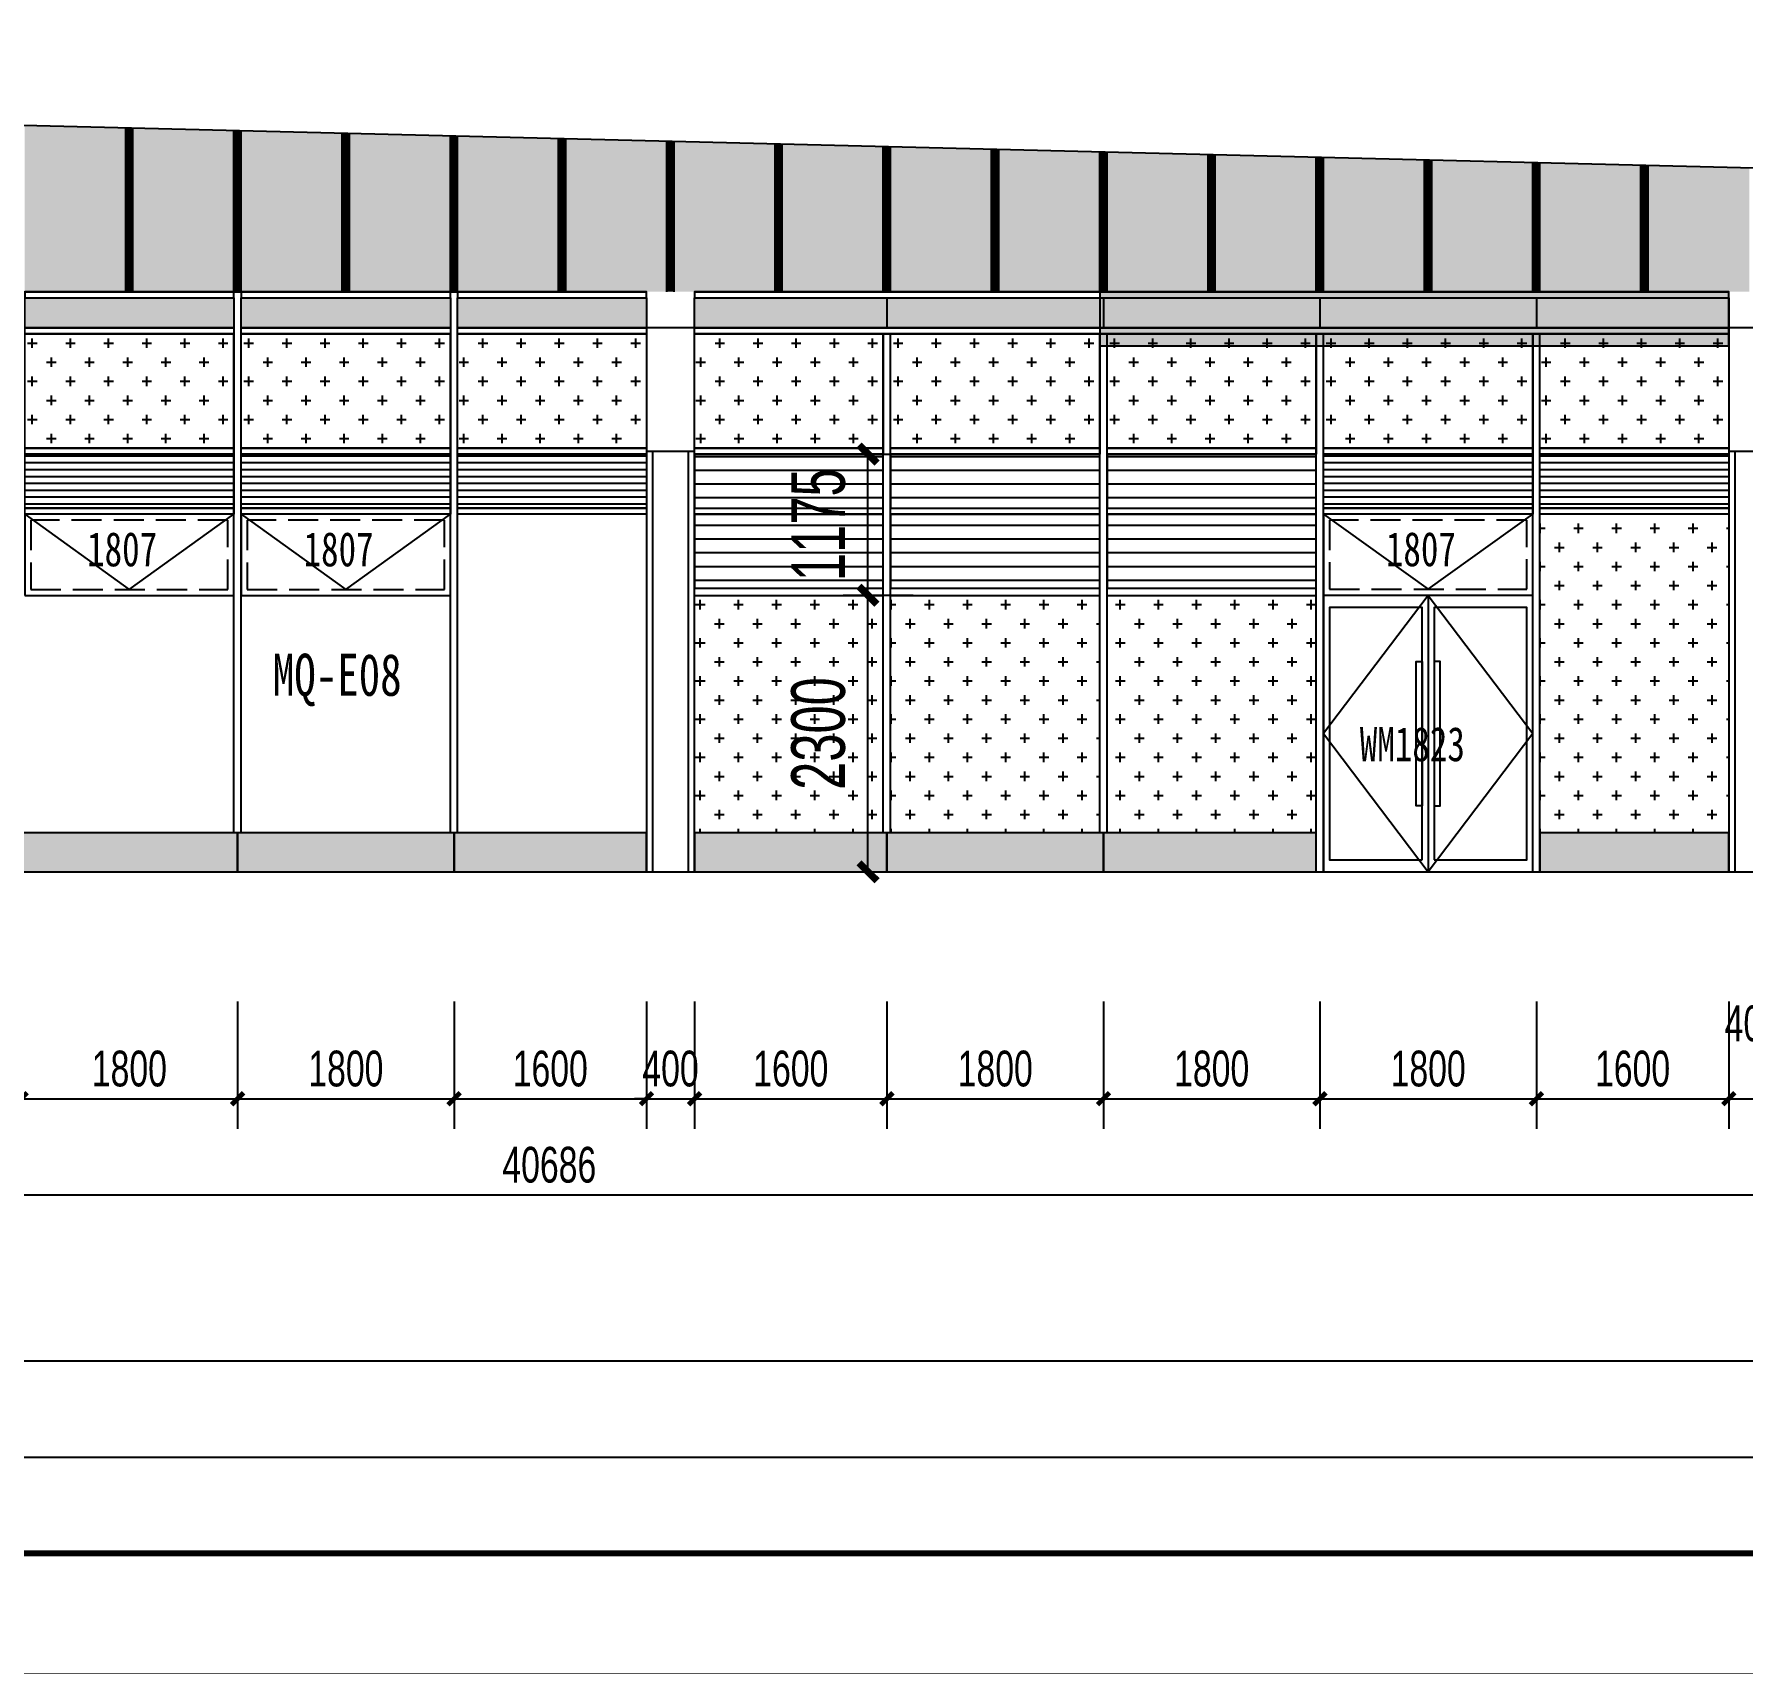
# Model space of a CAD drawing. Extents: x -483182 to 812890, y -390528 to -214858.
# Drawn here: x -247463 to -233254, y -353794 to -340154 of the extents above; entities that cross this region are included whole.
import ezdxf

# ---------------------------------------------------------------- set-up
doc = ezdxf.new("R2010")
doc.units = 0
doc.header["$LTSCALE"] = 1000
doc.header["$MEASUREMENT"] = 0
doc.linetypes.add('DASH', pattern=[0.35, 0.25, -0.1])
for name, color, linetype in [('01-标注_尺寸', 124, 'Continuous'), ('01-标注_符号', 200, 'Continuous'), ('05-填充_156', 156, 'Continuous'), ('05-填充_168', 168, 'Continuous'), ('05-填充_18', 18, 'Continuous'), ('A-0-图名图例', 2, 'Continuous'), ('A-C_幕墙龙骨', 133, 'Continuous'), ('A-C_窗', 140, 'Continuous'), ('A-C_门', 150, 'Continuous'), ('D-铝板', 181, 'Continuous'), ('外墙百叶', 162, 'Continuous')]:
    doc.layers.add(name, color=color, linetype=linetype)
doc.layers.add('04-不打印_辅助线', color=165, linetype='Continuous', plot=False)
doc.styles.add('_TCH_AXIS', font='STXIHEI_0.TTF', dxfattribs={"width": 0.75})
doc.styles.add('_TCH_DIM_T3', font='ros.shx', dxfattribs={"width": 0.705882, "bigfont": 'jd.shx'})
doc.styles.get("Standard").update_dxf_attribs({"font": 'STXIHEI_0.TTF', "width": 0.75})
doc.dimstyles.new('_TCH_ARCH&&100', dxfattribs={"dimtxt": 297.5, "dimasz": 100, "dimexe": 250, "dimexo": 300, "dimgap": 100, "dimtad": 1, "dimdec": 0, "dimzin": 0, "dimdsep": 46, "dimtxsty": '_TCH_DIM_T3', "dimblk": 'ARCHTICK', "dimcen": 0.09, "dimclrt": 7, "dimazin": 2, "dimtfac": 1, "dimtdec": 0, "dimtix": 1, "dimtmove": 2, "dimatfit": 3, "dimfxl": 0, "dimtolj": 1, "dimtzin": 0, "dimarcsym": 0})
doc.dimstyles.new('_TCH_ARCH&&150', dxfattribs={"dimtxt": 446.25, "dimasz": 150, "dimexe": 375, "dimexo": 450, "dimgap": 189.375, "dimtad": 1, "dimdec": 0, "dimzin": 0, "dimdsep": 46, "dimtxsty": '_TCH_DIM_T3', "dimblk": 'ARCHTICK', "dimcen": 0.09, "dimclrt": 7, "dimazin": 2, "dimtfac": 1, "dimtdec": 0, "dimtix": 1, "dimtmove": 2, "dimatfit": 3, "dimfxl": 0, "dimtolj": 1, "dimtzin": 0, "dimarcsym": 0})
pattern_1 = [(0, (-265776, 354870.37), (158.75, 158.75), [79.375, -238.125]), (90, (-265736.31, 354830.69), (-158.75, 158.75), [79.375, -238.125])]
pattern_2 = [(0, (-288349.68, 311729.43), (0, 114.3), [])]
pattern_3 = [(0, (-290149.68, 311729.43), (0, 114.3), [])]
pattern_4 = [(0, (-291779.68, 311729.43), (0, 114.3), [])]

# ---------------------------------------------------------------- blocks, each defined once
blk = doc.blocks.new('图框-A1+1-4')
for points, const_width in [([(0, 0), (1051, 0), (1051, 594), (0, 594)], 0.05), ([(976, 584), (25, 584), (25, 10), (976, 10)], 0.5)]:
    blk.add_lwpolyline(points, close=True, dxfattribs=dict(const_width=const_width))
blk = doc.blocks.new('jmhrsdhj')
for p, q in [((-200, 3500), (-200, 0)), ((-150, 3500), (-150, 0)), ((150, 0), (150, 3500)), ((200, 0), (200, 3500))]:
    blk.add_line(p, q)
blk.add_lwpolyline([(-200, 3500), (200, 3500), (200, 4525), (-200, 4525)], close=True)
blk = doc.blocks.new('A$C2E0A5E3B')
blk.add_lwpolyline([(-5, 0), (1735, 0), (1735, 675), (-5, 675)], close=True)
for points in [[(-5, 675), (865, 50)], [(865, 50), (1735, 675)]]:
    blk.add_lwpolyline(points)
at = {"linetype": 'DASH'}
blk.add_lwpolyline([(45, 50), (1685, 50), (1685, 625), (45, 625)], close=True, dxfattribs=at)
at = {"layer": '04-不打印_辅助线', "width": 0.75}
blk.add_text('1807', height=285.4, dxfattribs=at).set_placement((514, 242))
blk = doc.blocks.new('*U201')
at = {"layer": 'A-C_窗'}
blk.add_blockref('A$C2E0A5E3B', (-865, -337.5), dxfattribs=at)
blk = doc.blocks.new('*U202')
at = {"layer": 'A-C_窗', "color": 0, "linetype": 'ByBlock', "lineweight": -2, "transparency": 16777216}
for p in [(0, 0), (1800, 0), (3600, 0)]:
    blk.add_blockref('*U201', p, dxfattribs=at)
blk = doc.blocks.new('*U139')
at = {"layer": '05-填充_168'}
h = blk.add_hatch(color=256, dxfattribs=at)
h.dxf.hatch_style = 1
h.paths.add_polyline_path([(0, 300), (8600, 300), (8600, 50), (0, 50)])
for points in [[(0, 350), (8600, 350)], [(0, 300), (8600, 300)], [(0, 50), (8600, 50)], [(0, 0), (8600, 0)]]:
    blk.add_lwpolyline(points)
for points in [[(0, 300), (8600, 300), (8600, 350), (0, 350)], [(0, 300), (8600, 300), (8600, 50), (0, 50)], [(8600, 0), (0, 0), (0, 50), (8600, 50)]]:
    blk.add_lwpolyline(points, close=True)
blk = doc.blocks.new('*U197')
at = {"layer": 'A-C_窗'}
blk.add_line((0, 125), (0, -125), dxfattribs=at)
blk = doc.blocks.new('*U198')
at = {"layer": 'A-C_窗', "color": 0, "linetype": 'ByBlock', "lineweight": -2, "transparency": 16777216}
for p in [(0, 0), (1800, 0), (3600, 0), (5400, 0)]:
    blk.add_blockref('*U197', p, dxfattribs=at)
blk = doc.blocks.new('A$C58EF75E214')
at = {"layer": '05-填充_18'}
h = blk.add_hatch(color=256, dxfattribs=at)
h.dxf.hatch_style = 1
h.paths.add_polyline_path([(-930, -100), (4300, -100), (4300, 350), (-930, 350)])
blk.add_lwpolyline([(-930, -100), (4300, -100), (4300, 350), (-930, 350)], close=True)
blk = doc.blocks.new('*U142')
at = {"layer": '05-填充_168'}
h = blk.add_hatch(color=256, dxfattribs=at)
h.dxf.hatch_style = 1
h.paths.add_polyline_path([(0, 300), (1570, 300), (1570, 50), (0, 50)])
for points in [[(0, 350), (1570, 350)], [(0, 300), (1570, 300)], [(0, 50), (1570, 50)], [(0, 0), (1570, 0)]]:
    blk.add_lwpolyline(points)
for points in [[(0, 300), (1570, 300), (1570, 350), (0, 350)], [(0, 300), (1570, 300), (1570, 50), (0, 50)], [(1570, 0), (0, 0), (0, 50), (1570, 50)]]:
    blk.add_lwpolyline(points, close=True)
blk = doc.blocks.new('A$C5BC7050D')
for points in [[(-1735, 0), (5, 0), (5, 2300), (-1735, 2300)], [(-915, 100), (-915, 2200), (-1685, 2200), (-1685, 100)], [(-815, 100), (-45, 100), (-45, 2200), (-815, 2200)], [(-915, 550), (-965, 550), (-965, 1750), (-915, 1750)], [(-815, 550), (-765, 550), (-765, 1750), (-815, 1750)]]:
    blk.add_lwpolyline(points, close=True)
for points in [[(-865, 2300), (-1735, 1150), (-865, 0)], [(-865, 2300), (-865, 0)], [(-865, 2300), (5, 1150), (-865, 0)]]:
    blk.add_lwpolyline(points)
at = {"layer": '04-不打印_辅助线', "style": '_TCH_AXIS', "width": 0.75}
blk.add_text('WM1823', height=285.4, dxfattribs=at).set_placement((-1433, 920))
blk = doc.blocks.new('*U375')
at = {"layer": '05-填充_168'}
h = blk.add_hatch(color=256, dxfattribs=at)
h.dxf.hatch_style = 1
h.paths.add_polyline_path([(0, 300), (1740, 300), (1740, 50), (0, 50)])
for points in [[(0, 350), (1740, 350)], [(0, 300), (1740, 300)], [(0, 50), (1740, 50)], [(0, 0), (1740, 0)]]:
    blk.add_lwpolyline(points)
for points in [[(0, 300), (1740, 300), (1740, 350), (0, 350)], [(0, 300), (1740, 300), (1740, 50), (0, 50)], [(1740, 0), (0, 0), (0, 50), (1740, 50)]]:
    blk.add_lwpolyline(points, close=True)
blk = doc.blocks.new('*U196')
at = {"layer": 'A-C_窗'}
blk.add_blockref('A$C2E0A5E3B', (-865, -337.5), dxfattribs=at)
blk = doc.blocks.new('jdrestrea')
at = {"layer": '05-填充_156'}
h = blk.add_hatch(dxfattribs=at)
h.set_pattern_fill('CROSS', color=136, scale=100)
h.set_pattern_definition([(0, (-265776, 354870.43), (158.75, 158.75), [79.375, -238.125]), (90, (-265736.31, 354830.74), (-158.75, 158.75), [79.375, -238.125])])
h.paths.add_polyline_path([(1520, 6263), (680, 6283), (680, 4525), (1520, 4525)])
h.paths.add_polyline_path([(620, 6285), (0, 6300), (0, 4525), (620, 4525)])
h.paths.add_polyline_path([(2420, 6241), (1580, 6261), (1580, 4525), (2420, 4525)])
h.paths.add_polyline_path([(3320, 6218), (2480, 6239), (2480, 4525), (3150, 4525), (3320, 4525)])
h.paths.add_polyline_path([(4220, 6196), (3380, 6217), (3380, 4525), (3550, 4525), (4220, 4525)])
h.paths.add_polyline_path([(5120, 6174), (4280, 6195), (4280, 4525), (5120, 4525)])
h.paths.add_polyline_path([(6020, 6152), (5180, 6173), (5180, 4525), (6020, 4525)])
h.paths.add_polyline_path([(6920, 6130), (6080, 6151), (6080, 4525), (6920, 4525)])
h.paths.add_polyline_path([(7820, 6108), (6980, 6128), (6980, 4525), (7820, 4525)])
h.paths.add_polyline_path([(8720, 6086), (7880, 6106), (7880, 4525), (8720, 4525)])
h.paths.add_polyline_path([(9620, 6064), (8780, 6084), (8780, 4525), (9620, 4525)])
h.paths.add_polyline_path([(10520, 6041), (9680, 6062), (9680, 4525), (10520, 4525)])
h.paths.add_polyline_path([(11420, 6019), (10580, 6040), (10580, 4525), (11420, 4525)])
h.paths.add_polyline_path([(12320, 5997), (11480, 6018), (11480, 4525), (12150, 4525), (12320, 4525)])
h.paths.add_polyline_path([(13220, 5975), (12380, 5996), (12380, 4525), (12550, 4525), (13220, 4525)])
h.paths.add_polyline_path([(14120, 5953), (13280, 5974), (13280, 4525), (14120, 4525)])
h.paths.add_polyline_path([(15020, 5931), (14180, 5951), (14180, 4525), (15020, 4525)])
h.paths.add_polyline_path([(15920, 5909), (15080, 5929), (15080, 4525), (15920, 4525)])
h.paths.add_polyline_path([(16820, 5887), (15980, 5907), (15980, 4525), (16820, 4525)])
h.paths.add_polyline_path([(17720, 5864), (16880, 5885), (16880, 4525), (17720, 4525)])
h.paths.add_polyline_path([(18620, 5842), (17780, 5863), (17780, 4525), (18620, 4525)])
h.paths.add_polyline_path([(19520, 5820), (18680, 5841), (18680, 4525), (19520, 4525)])
h.paths.add_polyline_path([(20420, 5798), (19580, 5819), (19580, 4525), (20420, 4525)])
h.paths.add_polyline_path([(21320, 5776), (20480, 5797), (20480, 4525), (21150, 4525), (21320, 4525)])
h.paths.add_polyline_path([(22220, 5754), (21380, 5775), (21380, 4525), (21550, 4525), (22220, 4525)])
h.paths.add_polyline_path([(23120, 5732), (22280, 5752), (22280, 4525), (23120, 4525)])
h.paths.add_polyline_path([(24020, 5710), (23180, 5730), (23180, 4525), (24020, 4525)])
h.paths.add_polyline_path([(24920, 5688), (24080, 5708), (24080, 4525), (24920, 4525)])
h.paths.add_polyline_path([(25820, 5665), (24980, 5686), (24980, 4525), (25820, 4525)])
h.paths.add_polyline_path([(26720, 5643), (25880, 5664), (25880, 4525), (26720, 4525)])
h.paths.add_polyline_path([(27620, 5621), (26780, 5642), (26780, 4525), (27620, 4525)])
h.paths.add_polyline_path([(28520, 5599), (27680, 5620), (27680, 4525), (28520, 4525)])
h.paths.add_polyline_path([(29420, 5577), (28580, 5598), (28580, 4525), (29420, 4525)])
h.paths.add_polyline_path([(30320, 5555), (29480, 5575), (29480, 4525), (30150, 4525), (30320, 4525)])
h.paths.add_polyline_path([(31070, 5536), (30380, 5553), (30380, 4525), (30550, 4525), (31070, 4525)])
h.paths.add_polyline_path([(31820, 5518), (31130, 5535), (31130, 4525), (31820, 4525)])
h.paths.add_polyline_path([(32570, 5499), (31880, 5516), (31880, 4525), (32570, 4525)])
h.paths.add_polyline_path([(33320, 5481), (32630, 5498), (32630, 4525), (33320, 4525)])
h.paths.add_polyline_path([(34070, 5463), (33380, 5480), (33380, 4525), (34070, 4525)])
h.paths.add_polyline_path([(34820, 5444), (34130, 5461), (34130, 4525), (34820, 4525)])
h.paths.add_polyline_path([(35570, 5426), (34880, 5443), (34880, 4525), (35570, 4525)])
h.paths.add_polyline_path([(36320, 5407), (35630, 5424), (35630, 4525), (36320, 4525)])
h.paths.add_polyline_path([(37070, 5389), (36380, 5406), (36380, 4525), (37070, 4525)])
h.paths.add_polyline_path([(37820, 5370), (37130, 5387), (37130, 4525), (37820, 4525)])
h.paths.add_polyline_path([(38570, 5352), (37880, 5369), (37880, 4525), (38570, 4525)])
h.paths.add_polyline_path([(39320, 5334), (38630, 5351), (38630, 4525), (39320, 4525)])
h.paths.add_polyline_path([(40070, 5315), (39380, 5332), (39380, 4525), (40070, 4525)])
h = blk.add_hatch(dxfattribs=at)
h.set_pattern_fill('CROSS', color=136, scale=100)
h.set_pattern_definition([(0, (-15267, 315929.37), (158.75, 158.75), [79.375, -238.125]), (90, (-15227.32, 315889.69), (-158.75, 158.75), [79.375, -238.125])])
h.paths.add_polyline_path([(15980, 4175), (17720, 4175), (17720, 3225), (15980, 3225)])
h = blk.add_hatch(dxfattribs=at)
h.set_pattern_fill('CROSS', color=136, scale=100)
h.set_pattern_definition([(0, (-13467, 315929.37), (158.75, 158.75), [79.375, -238.125]), (90, (-13427.32, 315889.69), (-158.75, 158.75), [79.375, -238.125])])
h.paths.add_polyline_path([(17780, 4175), (19520, 4175), (19520, 3225), (17780, 3225)])
h = blk.add_hatch(dxfattribs=at)
h.set_pattern_fill('CROSS', color=136, scale=100)
h.set_pattern_definition([(0, (-11837, 315929.37), (158.75, 158.75), [79.375, -238.125]), (90, (-11797.32, 315889.69), (-158.75, 158.75), [79.375, -238.125])])
h.paths.add_polyline_path([(19580, 4175), (21150, 4175), (21150, 3225), (19580, 3225)])
h = blk.add_hatch(dxfattribs=at)
h.set_pattern_fill('CROSS', color=136, scale=100)
h.set_pattern_definition([(0, (-9867, 315929.37), (158.75, 158.75), [79.375, -238.125]), (90, (-9827.32, 315889.69), (-158.75, 158.75), [79.375, -238.125])])
h.paths.add_polyline_path([(21550, 4175), (23120, 4175), (23120, 3225), (21550, 3225)])
h = blk.add_hatch(dxfattribs=at)
h.set_pattern_fill('CROSS', color=136, scale=100)
h.set_pattern_definition([(0, (-8067, 315929.37), (158.75, 158.75), [79.375, -238.125]), (90, (-8027.32, 315889.69), (-158.75, 158.75), [79.375, -238.125])])
h.paths.add_polyline_path([(23180, 4175), (24920, 4175), (24920, 3225), (23180, 3225)])
h = blk.add_hatch(dxfattribs=at)
h.set_pattern_fill('CROSS', color=136, scale=100)
h.set_pattern_definition([(0, (-6267, 315929.37), (158.75, 158.75), [79.375, -238.125]), (90, (-6227.32, 315889.69), (-158.75, 158.75), [79.375, -238.125])])
h.paths.add_polyline_path([(24980, 4175), (26720, 4175), (26720, 3225), (24980, 3225)])
h = blk.add_hatch(dxfattribs=at)
h.set_pattern_fill('CROSS', color=136, scale=100)
h.set_pattern_definition([(0, (-4467, 315929.37), (158.75, 158.75), [79.375, -238.125]), (90, (-4427.32, 315889.69), (-158.75, 158.75), [79.375, -238.125])])
h.paths.add_polyline_path([(26780, 4175), (28520, 4175), (28520, 3225), (26780, 3225)])
h = blk.add_hatch(dxfattribs=at)
h.set_pattern_fill('CROSS', color=136, scale=100)
h.set_pattern_definition([(0, (-2837, 315929.37), (158.75, 158.75), [79.375, -238.125]), (90, (-2797.32, 315889.69), (-158.75, 158.75), [79.375, -238.125])])
h.paths.add_polyline_path([(28580, 4175), (30150, 4175), (30150, 3225), (28580, 3225)])
h = blk.add_hatch(dxfattribs=at)
h.set_pattern_fill('LINE', color=256, scale=60)
h.set_pattern_definition([(0, (17236, 2724.944), (0, 57.15), [])])
h.paths.add_polyline_path([(15980, 3175), (17720, 3175), (17720, 2725), (15980, 2725)])
h = blk.add_hatch(dxfattribs=at)
h.set_pattern_fill('LINE', color=256, scale=60)
h.set_pattern_definition([(0, (19036, 2724.944), (0, 57.15), [])])
h.paths.add_polyline_path([(17780, 3175), (19520, 3175), (19520, 2725), (17780, 2725)])
h = blk.add_hatch(dxfattribs=at)
h.set_pattern_fill('LINE', color=256, scale=60)
h.set_pattern_definition([(0, (20666, 2724.944), (0, 57.15), [])])
h.paths.add_polyline_path([(19580, 3175), (21150, 3175), (21150, 2725), (19580, 2725)])
h = blk.add_hatch(dxfattribs=at)
h.set_pattern_fill('LINE', color=256, scale=60)
h.set_pattern_definition([(0, (28036, 2724.944), (0, 57.15), [])])
h.paths.add_polyline_path([(26780, 3175), (28520, 3175), (28520, 2725), (26780, 2725)])
h = blk.add_hatch(dxfattribs=at)
h.set_pattern_fill('LINE', color=256, scale=60)
h.set_pattern_definition([(0, (29666, 2724.944), (0, 57.15), [])])
h.paths.add_polyline_path([(28580, 3175), (30150, 3175), (30150, 2725), (28580, 2725)])
h = blk.add_hatch(dxfattribs=at)
h.set_pattern_fill('CROSS', color=136, scale=100)
h.set_pattern_definition(pattern_1)
h.paths.add_polyline_path([(28580, 2675), (30150, 2675), (30150, 25), (28580, 25)])
h = blk.add_hatch(dxfattribs=at)
h.set_pattern_fill('CROSS', color=136, scale=100)
h.set_pattern_definition(pattern_1)
h.paths.add_polyline_path([(24980, 2000), (26720, 2000), (26720, 25), (24980, 25)])
h.paths.add_polyline_path([(23180, 2000), (24920, 2000), (24920, 25), (23180, 25)])
h.paths.add_polyline_path([(21550, 2000), (23120, 2000), (23120, 25), (21550, 25)])
at = {"layer": '05-填充_168'}
h = blk.add_hatch(color=256, dxfattribs=at)
h.dxf.hatch_style = 1
h.paths.add_polyline_path([(0, -300), (1550, -300), (1550, 25), (0, 25)])
h.paths.add_polyline_path([(1550, -300), (3150, -300), (3150, 25), (1550, 25)])
h.paths.add_polyline_path([(3550, -300), (5150, -300), (5150, 25), (3550, 25)])
h.paths.add_polyline_path([(5150, -300), (6920, -300), (6920, 25), (5150, 25)])
h.paths.add_polyline_path([(8780, -300), (10550, -300), (10550, 25), (8780, 25)])
h.paths.add_polyline_path([(10550, -300), (12150, -300), (12150, 25), (10550, 25)])
h.paths.add_polyline_path([(12550, -300), (14150, -300), (14150, 25), (12550, 25)])
h.paths.add_polyline_path([(14150, -300), (15950, -300), (15950, 25), (14150, 25)])
h.paths.add_polyline_path([(15950, -300), (17750, -300), (17750, 25), (15950, 25)])
h.paths.add_polyline_path([(17750, -300), (19550, -300), (19550, 25), (17750, 25)])
h.paths.add_polyline_path([(19550, -300), (21150, -300), (21150, 25), (19550, 25)])
h.paths.add_polyline_path([(21550, -300), (23150, -300), (23150, 25), (21550, 25)])
h.paths.add_polyline_path([(23150, -300), (24950, -300), (24950, 25), (23150, 25)])
h.paths.add_polyline_path([(24950, -300), (26720, -300), (26720, 25), (24950, 25)])
h.paths.add_polyline_path([(28580, -300), (30150, -300), (30150, 25), (28580, 25)])
h.paths.add_polyline_path([(30550, -300), (31070, -300), (31070, 25), (30550, 25)])
h.paths.add_polyline_path([(34130, -300), (34850, -300), (34850, 25), (34130, 25)])
h.paths.add_polyline_path([(34850, -300), (35570, -300), (35570, 25), (34850, 25)])
h.paths.add_polyline_path([(38630, -300), (39350, -300), (39350, 25), (38630, 25)])
h.paths.add_polyline_path([(39350, -300), (40100, -300), (40100, 25), (39350, 25)])
h.paths.add_polyline_path([(40100, -300), (40686, -300), (40686, 25), (40100, 25)])
at = {"layer": '外墙百叶'}
h = blk.add_hatch(dxfattribs=at)
h.set_pattern_fill('LINE', color=256, scale=120)
h.set_pattern_definition(pattern_4)
h.paths.add_polyline_path([(21550, 2725), (23120, 2725), (23120, 3175), (21550, 3175)])
h = blk.add_hatch(dxfattribs=at)
h.set_pattern_fill('LINE', color=256, scale=120)
h.set_pattern_definition(pattern_3)
h.paths.add_polyline_path([(23180, 2725), (24920, 2725), (24920, 3175), (23180, 3175)])
h = blk.add_hatch(dxfattribs=at)
h.set_pattern_fill('LINE', color=256, scale=120)
h.set_pattern_definition(pattern_2)
h.paths.add_polyline_path([(24980, 2725), (26720, 2725), (26720, 3175), (24980, 3175)])
h = blk.add_hatch(dxfattribs=at)
h.set_pattern_fill('LINE', color=256, scale=120)
h.set_pattern_definition(pattern_4)
h.paths.add_polyline_path([(21550, 2060), (23120, 2060), (23120, 2675), (21550, 2675)])
h = blk.add_hatch(dxfattribs=at)
h.set_pattern_fill('LINE', color=256, scale=120)
h.set_pattern_definition(pattern_3)
h.paths.add_polyline_path([(23180, 2060), (24920, 2060), (24920, 2675), (23180, 2675)])
h = blk.add_hatch(dxfattribs=at)
h.set_pattern_fill('LINE', color=256, scale=120)
h.set_pattern_definition(pattern_2)
h.paths.add_polyline_path([(24980, 2060), (26720, 2060), (26720, 2675), (24980, 2675)])
for points in [[(15980, 4175), (17720, 4175), (17720, 3225), (15980, 3225)], [(17780, 4175), (19520, 4175), (19520, 3225), (17780, 3225)], [(19580, 4175), (21150, 4175), (21150, 3225), (19580, 3225)], [(21550, 4175), (23120, 4175), (23120, 3225), (21550, 3225)], [(23180, 4175), (24920, 4175), (24920, 3225), (23180, 3225)], [(24980, 4175), (26720, 4175), (26720, 3225), (24980, 3225)], [(26780, 4175), (28520, 4175), (28520, 3225), (26780, 3225)], [(28580, 4175), (30150, 4175), (30150, 3225), (28580, 3225)], [(17720, 3175), (15980, 3175), (15980, 3225), (17720, 3225)], [(15980, 3175), (17720, 3175), (17720, 2725), (15980, 2725)], [(19520, 3175), (17780, 3175), (17780, 3225), (19520, 3225)], [(17780, 3175), (19520, 3175), (19520, 2725), (17780, 2725)], [(21150, 3175), (19580, 3175), (19580, 3225), (21150, 3225)], [(19580, 3175), (21150, 3175), (21150, 2725), (19580, 2725)], [(23120, 3175), (21550, 3175), (21550, 3225), (23120, 3225)], [(24920, 3175), (23180, 3175), (23180, 3225), (24920, 3225)], [(26720, 3175), (24980, 3175), (24980, 3225), (26720, 3225)], [(28520, 3175), (26780, 3175), (26780, 3225), (28520, 3225)], [(26780, 3175), (28520, 3175), (28520, 2725), (26780, 2725)], [(30150, 3175), (28580, 3175), (28580, 3225), (30150, 3225)], [(28580, 3175), (30150, 3175), (30150, 2725), (28580, 2725)], [(17720, 2675), (15980, 2675), (15980, 2725), (17720, 2725)], [(19520, 2675), (17780, 2675), (17780, 2725), (19520, 2725)], [(21150, 2675), (19580, 2675), (19580, 2725), (21150, 2725)], [(28520, 2675), (26780, 2675), (26780, 2725), (28520, 2725)], [(30150, 2675), (28580, 2675), (28580, 2725), (30150, 2725)]]:
    blk.add_lwpolyline(points, close=True)
for points in [[(15980, 3225), (17720, 3225)], [(15980, 3175), (17720, 3175)], [(17780, 3225), (19520, 3225)], [(17780, 3175), (19520, 3175)], [(19580, 3225), (21150, 3225)], [(19580, 3175), (21150, 3175)], [(21550, 3225), (23120, 3225)], [(21550, 3175), (23120, 3175)], [(23180, 3225), (24920, 3225)], [(23180, 3175), (24920, 3175)], [(24980, 3225), (26720, 3225)], [(24980, 3175), (26720, 3175)], [(26780, 3225), (28520, 3225)], [(26780, 3175), (28520, 3175)], [(28580, 3225), (30150, 3225)], [(28580, 3175), (30150, 3175)]]:
    blk.add_lwpolyline(points)
at = {"layer": '05-填充_18', "const_width": 60}
for points in [[(16850, 4525), (16850, 5886)], [(17750, 4525), (17750, 5864)], [(18650, 4525), (18650, 5842)], [(19550, 4525), (19550, 5819)], [(20450, 4525), (20450, 5797)], [(21350, 4525), (21350, 5775)], [(22250, 4525), (22250, 5753)], [(23150, 4525), (23150, 5731)], [(24050, 4525), (24050, 5709)], [(24950, 4525), (24950, 5687)], [(25850, 4525), (25850, 5665)], [(26750, 4525), (26750, 5643)], [(27650, 4525), (27650, 5620)], [(28550, 4525), (28550, 5598)], [(29450, 4525), (29450, 5576)]]:
    blk.add_lwpolyline(points, dxfattribs=at)
at = {"layer": 'A-C_幕墙龙骨'}
for points in [[(16820, 4525), (16820, 5887)], [(16880, 4525), (16880, 5885)], [(17720, 4525), (17720, 5864)], [(17780, 4525), (17780, 5863)], [(18620, 4525), (18620, 5842)], [(18680, 4525), (18680, 5841)], [(19520, 4525), (19520, 5820)], [(19580, 4525), (19580, 5819)], [(20420, 4525), (20420, 5798)], [(20480, 4525), (20480, 5797)], [(21320, 4525), (21320, 5776)], [(21380, 4525), (21380, 5775)], [(22220, 4525), (22220, 5754)], [(22280, 4525), (22280, 5752)], [(23120, 4525), (23120, 5732)], [(23180, 4525), (23180, 5730)], [(24020, 4525), (24020, 5710)], [(24080, 4525), (24080, 5708)], [(24920, 4525), (24920, 5688)], [(24980, 4525), (24980, 5686)], [(25820, 4525), (25820, 5665)], [(25880, 4525), (25880, 5664)], [(26720, 4525), (26720, 5643)], [(26780, 4525), (26780, 5642)], [(27620, 4525), (27620, 5621)], [(27680, 4525), (27680, 5620)], [(28520, 4525), (28520, 5599)], [(28580, 4525), (28580, 5598)], [(29420, 4525), (29420, 5577)], [(29480, 4525), (29480, 5575)]]:
    blk.add_lwpolyline(points, dxfattribs=at)
at = {"layer": 'A-C_窗'}
for p, q in [((40686, 5300), (0, 6300)), ((12550, 4525), (21150, 4525)), ((17720, 25), (17720, 4175)), ((17780, 25), (17780, 4175)), ((19520, 25), (19520, 4175)), ((19580, 25), (19580, 4175)), ((23120, 25), (23120, 4175)), ((23180, 25), (23180, 4175)), ((24920, 25), (24920, 4175)), ((24980, 25), (24980, 4175)), ((26720, -300), (26720, 4175)), ((26780, -300), (26780, 4175)), ((28520, -300), (28520, 4175)), ((28580, -300), (28580, 4175)), ((21550, 2725), (23120, 2725)), ((23180, 2725), (24920, 2725)), ((24980, 2725), (26720, 2725)), ((21550, 2675), (23120, 2675)), ((23180, 2675), (24920, 2675)), ((24980, 2675), (26720, 2675)), ((21550, 2060), (23120, 2060)), ((21550, 2000), (23120, 2000)), ((23180, 2060), (24920, 2060)), ((23180, 2000), (24920, 2000)), ((24980, 2060), (26720, 2060)), ((24980, 2000), (26720, 2000)), ((0, -300), (40686, -300))]:
    blk.add_line(p, q, dxfattribs=at)
for points in [[(15950, -300), (17750, -300), (17750, 25), (15950, 25)], [(17750, -300), (19550, -300), (19550, 25), (17750, 25)], [(19550, -300), (21150, -300), (21150, 25), (19550, 25)], [(21550, -300), (23150, -300), (23150, 25), (21550, 25)], [(23150, -300), (24950, -300), (24950, 25), (23150, 25)], [(24950, -300), (26720, -300), (26720, 25), (24950, 25)], [(28580, -300), (30150, -300), (30150, 25), (28580, 25)]]:
    blk.add_lwpolyline(points, close=True, dxfattribs=at)
at = {"layer": '外墙百叶'}
for points in [[(21550, 2725), (23120, 2725), (23120, 3175), (21550, 3175)], [(23180, 2725), (24920, 2725), (24920, 3175), (23180, 3175)], [(24980, 2725), (26720, 2725), (26720, 3175), (24980, 3175)], [(21550, 2060), (23120, 2060), (23120, 2675), (21550, 2675)], [(23180, 2060), (24920, 2060), (24920, 2675), (23180, 2675)], [(24980, 2060), (26720, 2060), (26720, 2675), (24980, 2675)]]:
    blk.add_lwpolyline(points, close=True, dxfattribs=at)
at = {"layer": 'A-C_窗'}
for name, p in [('*U375', (15980, 4175)), ('*U375', (17780, 4175)), ('*U142', (19580, 4175)), ('*U139', (21550, 4175)), ('*U198', (23150, 4350)), ('*U202', (15050, 2337))]:
    blk.add_blockref(name, p, dxfattribs=at)
at = {"layer": 'A-C_窗', "color": 0, "linetype": 'ByBlock', "lineweight": -2, "transparency": 16777216}
blk.add_blockref('*U196', (27650, 2338), dxfattribs=at)
at = {"layer": 'A-C_门'}
blk.add_blockref('A$C5BC7050D', (28515, -300), dxfattribs=at)
at = {"layer": 'D-铝板'}
for name, p in [('A$C58EF75E214', (25850, 4175)), ('jmhrsdhj', (21350, -300)), ('jmhrsdhj', (30350, -300))]:
    blk.add_blockref(name, p, dxfattribs=at)
blk = doc.blocks.new('_ArchTick')
at = {"color": 0, "linetype": 'ByBlock', "const_width": 0.4}
blk.add_lwpolyline([(-0.5, -0.5), (0.5, 0.5)], dxfattribs=at)
blk = doc.blocks.new('*D1477')
at = {"layer": '01-标注_尺寸', "color": 0, "lineweight": -2, "transparency": 16777216}
for p, q in [((-233371, -348202), (-233371, -349260)), ((-232971, -348202), (-232971, -349260)), ((-233371, -349010), (-232971, -349010))]:
    blk.add_line(p, q, dxfattribs=at)
at = {"layer": 'Defpoints', "color": 0, "transparency": 16777216}
for p in [(-233371, -347902), (-232971, -347902), (-232971, -349010)]:
    blk.add_point(p, dxfattribs=at)
at = {"layer": '01-标注_尺寸', "color": 0, "lineweight": -2, "transparency": 16777216, "xscale": 100, "yscale": 100, "zscale": 100, "rotation": 180}
blk.add_blockref('_ArchTick', (-233371, -349010), dxfattribs=at)
at = {"layer": '01-标注_尺寸', "color": 0, "lineweight": -2, "transparency": 16777216, "xscale": 100, "yscale": 100, "zscale": 100}
blk.add_blockref('_ArchTick', (-232971, -349010), dxfattribs=at)
at = {"layer": '01-标注_尺寸', "color": 7, "transparency": 16777216, "insert": (-233171, -348385), "char_height": 297.5, "attachment_point": 5, "style": '_TCH_DIM_T3'}
blk.add_mtext('\\A1;400', dxfattribs=at)
blk = doc.blocks.new('*D1478')
at = {"layer": '01-标注_尺寸', "color": 0, "lineweight": -2, "transparency": 16777216}
for p, q in [((-234971, -348202), (-234971, -349260)), ((-233371, -348202), (-233371, -349260)), ((-234971, -349010), (-233371, -349010))]:
    blk.add_line(p, q, dxfattribs=at)
at = {"layer": 'Defpoints', "color": 0, "transparency": 16777216}
for p in [(-234971, -347902), (-233371, -347902), (-233371, -349010)]:
    blk.add_point(p, dxfattribs=at)
at = {"layer": '01-标注_尺寸', "color": 0, "lineweight": -2, "transparency": 16777216, "xscale": 100, "yscale": 100, "zscale": 100, "rotation": 180}
blk.add_blockref('_ArchTick', (-234971, -349010), dxfattribs=at)
at = {"layer": '01-标注_尺寸', "color": 0, "lineweight": -2, "transparency": 16777216, "xscale": 100, "yscale": 100, "zscale": 100}
blk.add_blockref('_ArchTick', (-233371, -349010), dxfattribs=at)
at = {"layer": '01-标注_尺寸', "color": 7, "transparency": 16777216, "insert": (-234171, -348761), "char_height": 297.5, "attachment_point": 5, "style": '_TCH_DIM_T3'}
blk.add_mtext('\\A1;1600', dxfattribs=at)
blk = doc.blocks.new('*D1479')
at = {"layer": '01-标注_尺寸', "color": 0, "lineweight": -2, "transparency": 16777216}
for p, q in [((-236771, -348202), (-236771, -349260)), ((-234971, -348202), (-234971, -349260)), ((-236771, -349010), (-234971, -349010))]:
    blk.add_line(p, q, dxfattribs=at)
at = {"layer": 'Defpoints', "color": 0, "transparency": 16777216}
for p in [(-236771, -347902), (-234971, -347902), (-234971, -349010)]:
    blk.add_point(p, dxfattribs=at)
at = {"layer": '01-标注_尺寸', "color": 0, "lineweight": -2, "transparency": 16777216, "xscale": 100, "yscale": 100, "zscale": 100, "rotation": 180}
blk.add_blockref('_ArchTick', (-236771, -349010), dxfattribs=at)
at = {"layer": '01-标注_尺寸', "color": 0, "lineweight": -2, "transparency": 16777216, "xscale": 100, "yscale": 100, "zscale": 100}
blk.add_blockref('_ArchTick', (-234971, -349010), dxfattribs=at)
at = {"layer": '01-标注_尺寸', "color": 7, "transparency": 16777216, "insert": (-235871, -348761), "char_height": 297.5, "attachment_point": 5, "style": '_TCH_DIM_T3'}
blk.add_mtext('\\A1;1800', dxfattribs=at)
blk = doc.blocks.new('*D1480')
at = {"layer": '01-标注_尺寸', "color": 0, "lineweight": -2, "transparency": 16777216}
for p, q in [((-238571, -348202), (-238571, -349260)), ((-236771, -348202), (-236771, -349260)), ((-238571, -349010), (-236771, -349010))]:
    blk.add_line(p, q, dxfattribs=at)
at = {"layer": 'Defpoints', "color": 0, "transparency": 16777216}
for p in [(-238571, -347902), (-236771, -347902), (-236771, -349010)]:
    blk.add_point(p, dxfattribs=at)
at = {"layer": '01-标注_尺寸', "color": 0, "lineweight": -2, "transparency": 16777216, "xscale": 100, "yscale": 100, "zscale": 100, "rotation": 180}
blk.add_blockref('_ArchTick', (-238571, -349010), dxfattribs=at)
at = {"layer": '01-标注_尺寸', "color": 0, "lineweight": -2, "transparency": 16777216, "xscale": 100, "yscale": 100, "zscale": 100}
blk.add_blockref('_ArchTick', (-236771, -349010), dxfattribs=at)
at = {"layer": '01-标注_尺寸', "color": 7, "transparency": 16777216, "insert": (-237671, -348761), "char_height": 297.5, "attachment_point": 5, "style": '_TCH_DIM_T3'}
blk.add_mtext('\\A1;1800', dxfattribs=at)
blk = doc.blocks.new('*D1481')
at = {"layer": '01-标注_尺寸', "color": 0, "lineweight": -2, "transparency": 16777216}
for p, q in [((-240371, -348202), (-240371, -349260)), ((-238571, -348202), (-238571, -349260)), ((-240371, -349010), (-238571, -349010))]:
    blk.add_line(p, q, dxfattribs=at)
at = {"layer": 'Defpoints', "color": 0, "transparency": 16777216}
for p in [(-240371, -347902), (-238571, -347902), (-238571, -349010)]:
    blk.add_point(p, dxfattribs=at)
at = {"layer": '01-标注_尺寸', "color": 0, "lineweight": -2, "transparency": 16777216, "xscale": 100, "yscale": 100, "zscale": 100, "rotation": 180}
blk.add_blockref('_ArchTick', (-240371, -349010), dxfattribs=at)
at = {"layer": '01-标注_尺寸', "color": 0, "lineweight": -2, "transparency": 16777216, "xscale": 100, "yscale": 100, "zscale": 100}
blk.add_blockref('_ArchTick', (-238571, -349010), dxfattribs=at)
at = {"layer": '01-标注_尺寸', "color": 7, "transparency": 16777216, "insert": (-239471, -348761), "char_height": 297.5, "attachment_point": 5, "style": '_TCH_DIM_T3'}
blk.add_mtext('\\A1;1800', dxfattribs=at)
blk = doc.blocks.new('*D1482')
at = {"layer": '01-标注_尺寸', "color": 0, "lineweight": -2, "transparency": 16777216}
for p, q in [((-241971, -348202), (-241971, -349260)), ((-240371, -348202), (-240371, -349260)), ((-241971, -349010), (-240371, -349010))]:
    blk.add_line(p, q, dxfattribs=at)
at = {"layer": 'Defpoints', "color": 0, "transparency": 16777216}
for p in [(-241971, -347902), (-240371, -347902), (-240371, -349010)]:
    blk.add_point(p, dxfattribs=at)
at = {"layer": '01-标注_尺寸', "color": 0, "lineweight": -2, "transparency": 16777216, "xscale": 100, "yscale": 100, "zscale": 100, "rotation": 180}
blk.add_blockref('_ArchTick', (-241971, -349010), dxfattribs=at)
at = {"layer": '01-标注_尺寸', "color": 0, "lineweight": -2, "transparency": 16777216, "xscale": 100, "yscale": 100, "zscale": 100}
blk.add_blockref('_ArchTick', (-240371, -349010), dxfattribs=at)
at = {"layer": '01-标注_尺寸', "color": 7, "transparency": 16777216, "insert": (-241171, -348761), "char_height": 297.5, "attachment_point": 5, "style": '_TCH_DIM_T3'}
blk.add_mtext('\\A1;1600', dxfattribs=at)
blk = doc.blocks.new('*D1483')
at = {"layer": '01-标注_尺寸', "color": 0, "lineweight": -2, "transparency": 16777216}
for p, q in [((-242371, -348202), (-242371, -349260)), ((-241971, -348202), (-241971, -349260)), ((-242371, -349010), (-242471, -349010)), ((-242371, -349010), (-241971, -349010)), ((-241971, -349010), (-241871, -349010))]:
    blk.add_line(p, q, dxfattribs=at)
at = {"layer": 'Defpoints', "color": 0, "transparency": 16777216}
for p in [(-242371, -347902), (-241971, -347902), (-241971, -349010)]:
    blk.add_point(p, dxfattribs=at)
at = {"layer": '01-标注_尺寸', "color": 0, "lineweight": -2, "transparency": 16777216, "xscale": 100, "yscale": 100, "zscale": 100}
blk.add_blockref('_ArchTick', (-242371, -349010), dxfattribs=at)
at = {"layer": '01-标注_尺寸', "color": 0, "lineweight": -2, "transparency": 16777216, "xscale": 100, "yscale": 100, "zscale": 100, "rotation": 180}
blk.add_blockref('_ArchTick', (-241971, -349010), dxfattribs=at)
at = {"layer": '01-标注_尺寸', "color": 7, "transparency": 16777216, "insert": (-242171, -348761), "char_height": 297.5, "attachment_point": 5, "style": '_TCH_DIM_T3'}
blk.add_mtext('\\A1;400', dxfattribs=at)
blk = doc.blocks.new('*D1484')
at = {"layer": '01-标注_尺寸', "color": 0, "lineweight": -2, "transparency": 16777216}
for p, q in [((-243971, -348202), (-243971, -349260)), ((-242371, -348202), (-242371, -349260)), ((-243971, -349010), (-242371, -349010))]:
    blk.add_line(p, q, dxfattribs=at)
at = {"layer": 'Defpoints', "color": 0, "transparency": 16777216}
for p in [(-243971, -347902), (-242371, -347902), (-242371, -349010)]:
    blk.add_point(p, dxfattribs=at)
at = {"layer": '01-标注_尺寸', "color": 0, "lineweight": -2, "transparency": 16777216, "xscale": 100, "yscale": 100, "zscale": 100, "rotation": 180}
blk.add_blockref('_ArchTick', (-243971, -349010), dxfattribs=at)
at = {"layer": '01-标注_尺寸', "color": 0, "lineweight": -2, "transparency": 16777216, "xscale": 100, "yscale": 100, "zscale": 100}
blk.add_blockref('_ArchTick', (-242371, -349010), dxfattribs=at)
at = {"layer": '01-标注_尺寸', "color": 7, "transparency": 16777216, "insert": (-243171, -348761), "char_height": 297.5, "attachment_point": 5, "style": '_TCH_DIM_T3'}
blk.add_mtext('\\A1;1600', dxfattribs=at)
blk = doc.blocks.new('*D1485')
at = {"layer": '01-标注_尺寸', "color": 0, "lineweight": -2, "transparency": 16777216}
for p, q in [((-245771, -348202), (-245771, -349260)), ((-243971, -348202), (-243971, -349260)), ((-245771, -349010), (-243971, -349010))]:
    blk.add_line(p, q, dxfattribs=at)
at = {"layer": 'Defpoints', "color": 0, "transparency": 16777216}
for p in [(-245771, -347902), (-243971, -347902), (-243971, -349010)]:
    blk.add_point(p, dxfattribs=at)
at = {"layer": '01-标注_尺寸', "color": 0, "lineweight": -2, "transparency": 16777216, "xscale": 100, "yscale": 100, "zscale": 100, "rotation": 180}
blk.add_blockref('_ArchTick', (-245771, -349010), dxfattribs=at)
at = {"layer": '01-标注_尺寸', "color": 0, "lineweight": -2, "transparency": 16777216, "xscale": 100, "yscale": 100, "zscale": 100}
blk.add_blockref('_ArchTick', (-243971, -349010), dxfattribs=at)
at = {"layer": '01-标注_尺寸', "color": 7, "transparency": 16777216, "insert": (-244871, -348761), "char_height": 297.5, "attachment_point": 5, "style": '_TCH_DIM_T3'}
blk.add_mtext('\\A1;1800', dxfattribs=at)
blk = doc.blocks.new('*D1486')
at = {"layer": '01-标注_尺寸', "color": 0, "lineweight": -2, "transparency": 16777216}
for p, q in [((-247571, -348202), (-247571, -349260)), ((-245771, -348202), (-245771, -349260)), ((-247571, -349010), (-245771, -349010))]:
    blk.add_line(p, q, dxfattribs=at)
at = {"layer": 'Defpoints', "color": 0, "transparency": 16777216}
for p in [(-247571, -347902), (-245771, -347902), (-245771, -349010)]:
    blk.add_point(p, dxfattribs=at)
at = {"layer": '01-标注_尺寸', "color": 0, "lineweight": -2, "transparency": 16777216, "xscale": 100, "yscale": 100, "zscale": 100, "rotation": 180}
blk.add_blockref('_ArchTick', (-247571, -349010), dxfattribs=at)
at = {"layer": '01-标注_尺寸', "color": 0, "lineweight": -2, "transparency": 16777216, "xscale": 100, "yscale": 100, "zscale": 100}
blk.add_blockref('_ArchTick', (-245771, -349010), dxfattribs=at)
at = {"layer": '01-标注_尺寸', "color": 7, "transparency": 16777216, "insert": (-246671, -348761), "char_height": 297.5, "attachment_point": 5, "style": '_TCH_DIM_T3'}
blk.add_mtext('\\A1;1800', dxfattribs=at)
blk = doc.blocks.new('*D1498')
at = {"layer": '01-标注_尺寸', "color": 0, "lineweight": -2, "transparency": 16777216}
for p, q in [((-263521, -349002), (-263521, -350060)), ((-222836, -349002), (-222836, -350060)), ((-263521, -349810), (-222836, -349810))]:
    blk.add_line(p, q, dxfattribs=at)
at = {"layer": 'Defpoints', "color": 0, "transparency": 16777216}
for p in [(-263521, -348702), (-222836, -348702), (-222836, -349810)]:
    blk.add_point(p, dxfattribs=at)
at = {"layer": '01-标注_尺寸', "color": 0, "lineweight": -2, "transparency": 16777216, "xscale": 100, "yscale": 100, "zscale": 100, "rotation": 180}
blk.add_blockref('_ArchTick', (-263521, -349810), dxfattribs=at)
at = {"layer": '01-标注_尺寸', "color": 0, "lineweight": -2, "transparency": 16777216, "xscale": 100, "yscale": 100, "zscale": 100}
blk.add_blockref('_ArchTick', (-222836, -349810), dxfattribs=at)
at = {"layer": '01-标注_尺寸', "color": 7, "transparency": 16777216, "insert": (-243179, -349561), "char_height": 297.5, "attachment_point": 5, "style": '_TCH_DIM_T3'}
blk.add_mtext('\\A1;40686', dxfattribs=at)
blk = doc.blocks.new('*D2224')
at = {"layer": '01-标注_尺寸', "color": 0, "lineweight": -2, "transparency": 16777216}
for p, q in [((-240736, -343647), (-240154, -343647)), ((-240529, -344822), (-240529, -343647)), ((-240736, -344822), (-240154, -344822))]:
    blk.add_line(p, q, dxfattribs=at)
at = {"layer": 'Defpoints', "color": 0, "transparency": 16777216}
for p in [(-241186, -343647), (-240529, -343647), (-241186, -344822)]:
    blk.add_point(p, dxfattribs=at)
at = {"layer": '01-标注_尺寸', "color": 0, "lineweight": -2, "transparency": 16777216, "xscale": 150, "yscale": 150, "zscale": 150}
for p, rotation in [((-240529, -343647), 90), ((-240529, -344822), 270)]:
    blk.add_blockref('_ArchTick', p, dxfattribs=dict(at, rotation=rotation))
at = {"layer": '01-标注_尺寸', "color": 7, "transparency": 16777216, "insert": (-240941, -344235), "char_height": 446.2, "attachment_point": 5, "rotation": 90, "style": '_TCH_DIM_T3'}
blk.add_mtext('\\A1;1175', dxfattribs=at)
blk = doc.blocks.new('*D2225')
at = {"layer": '01-标注_尺寸', "color": 0, "lineweight": -2, "transparency": 16777216}
for p, q in [((-240736, -344822), (-240154, -344822)), ((-240529, -347122), (-240529, -344822)), ((-240736, -347122), (-240154, -347122))]:
    blk.add_line(p, q, dxfattribs=at)
at = {"layer": 'Defpoints', "color": 0, "transparency": 16777216}
for p in [(-241186, -344822), (-240529, -344822), (-241186, -347122)]:
    blk.add_point(p, dxfattribs=at)
at = {"layer": '01-标注_尺寸', "color": 0, "lineweight": -2, "transparency": 16777216, "xscale": 150, "yscale": 150, "zscale": 150}
for p, rotation in [((-240529, -344822), 90), ((-240529, -347122), 270)]:
    blk.add_blockref('_ArchTick', p, dxfattribs=dict(at, rotation=rotation))
at = {"layer": '01-标注_尺寸', "color": 7, "transparency": 16777216, "insert": (-240941, -345972), "char_height": 446.2, "attachment_point": 5, "rotation": 90, "style": '_TCH_DIM_T3'}
blk.add_mtext('\\A1;2300', dxfattribs=at)

msp = doc.modelspace()

# ---------------------------------------------------------------- linework, layer by layer
at = {"layer": 'A-0-图名图例'}
for p, q in [((-312480, -351191.9), (-217380, -351191.9)), ((-312480, -351991.9), (-217380, -351991.9))]:
    msp.add_line(p, q, dxfattribs=at)

# ---------------------------------------------------------------- block references
at = {"xscale": 100, "yscale": 100, "zscale": 100}
msp.add_blockref('图框-A1+1-4', (-314980, -353791.9), dxfattribs=at)
at = {"layer": 'A-C_窗'}
msp.add_blockref('jdrestrea', (-263521.5, -346822.4), dxfattribs=at)

# ---------------------------------------------------------------- texts
at = {"layer": '01-标注_符号', "color": 7, "width": 0.75}
msp.add_text('MQ-E08', height=350, dxfattribs=at).set_placement((-245478.2, -345658.3))

# ---------------------------------------------------------------- dimensions: what is measured, and where the dimension line sits
at = {"layer": '01-标注_尺寸'}
for p1, p2, distance, dimstyle, picture, middle in [((-241186.5, -344822.5), (-241186.5, -343647.5), -657.8, '_TCH_ARCH&&150', '*D2224', (-240941.2, -344235)), ((-241186.5, -347122.5), (-241186.5, -344822.5), -657.8, '_TCH_ARCH&&150', '*D2225', (-240941.2, -345972.5)), ((-247571.5, -347901.5), (-245771.5, -347901.5), -1108.7, '_TCH_ARCH&&100', '*D1486', (-246671.5, -348761.5)), ((-245771.5, -347901.5), (-243971.5, -347901.5), -1108.7, '_TCH_ARCH&&100', '*D1485', (-244871.5, -348761.5)), ((-243971.5, -347901.5), (-242371.5, -347901.5), -1108.7, '_TCH_ARCH&&100', '*D1484', (-243171.5, -348761.5)), ((-242371.5, -347901.5), (-241971.5, -347901.5), -1108.7, '_TCH_ARCH&&100', '*D1483', (-242171.5, -348761.5)), ((-241971.5, -347901.5), (-240371.5, -347901.5), -1108.7, '_TCH_ARCH&&100', '*D1482', (-241171.5, -348761.5)), ((-240371.5, -347901.5), (-238571.5, -347901.5), -1108.7, '_TCH_ARCH&&100', '*D1481', (-239471.5, -348761.5)), ((-238571.5, -347901.5), (-236771.5, -347901.5), -1108.7, '_TCH_ARCH&&100', '*D1480', (-237671.5, -348761.5)), ((-236771.5, -347901.5), (-234971.5, -347901.5), -1108.7, '_TCH_ARCH&&100', '*D1479', (-235871.5, -348761.5)), ((-234971.5, -347901.5), (-233371.5, -347901.5), -1108.7, '_TCH_ARCH&&100', '*D1478', (-234171.5, -348761.5)), ((-263521.5, -348701.5), (-222835.6, -348701.5), -1108.7, '_TCH_ARCH&&100', '*D1498', (-243178.6, -349561.5))]:
    dim = msp.add_aligned_dim(p1=p1, p2=p2, distance=distance, dimstyle=dimstyle, dxfattribs=at)
    dim.commit()
    dim.dimension.update_dxf_attribs({"geometry": picture, "text_midpoint": middle})
dim = msp.add_linear_dim(base=(-232971.5, -349010.2), p1=(-233371.5, -347901.5), p2=(-232971.5, -347901.5), angle=0, dimstyle='_TCH_ARCH&&100', dxfattribs=at)
dim.commit()
dim.dimension.update_dxf_attribs({"geometry": '*D1477', "text_midpoint": (-233171.5, -348385.2), "dimtype": 161})

doc.saveas('drawing.dxf')
